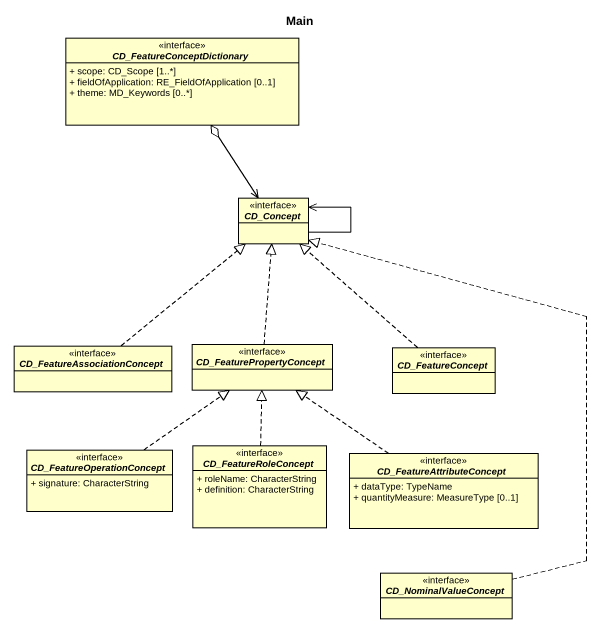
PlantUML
@startuml
title Main
hide circle
hide empty members
skinparam classAttributeIconSize 0
interface CD_FeatureConceptDictionary <<interface>> {
  + scope: CD_Scope [1..*]
  + fieldOfApplication: RE_FieldOfApplication [0..1]
  + theme: MD_Keywords [0..*]
}
interface CD_Concept <<interface>>
interface CD_FeatureAssociationConcept <<interface>>
interface CD_FeaturePropertyConcept <<interface>>
interface CD_FeatureConcept <<interface>>
interface CD_FeatureOperationConcept <<interface>> {
  + signature: CharacterString
}
interface CD_FeatureRoleConcept <<interface>> {
  + roleName: CharacterString
  + definition: CharacterString
}
interface CD_FeatureAttributeConcept <<interface>> {
  + dataType: TypeName
  + quantityMeasure: MeasureType [0..1]
}
interface CD_NominalValueConcept <<interface>>
CD_FeatureConceptDictionary o--> CD_Concept
CD_Concept --> CD_Concept
CD_FeatureAssociationConcept .up.|> CD_Concept
CD_FeaturePropertyConcept .up.|> CD_Concept
CD_FeatureConcept .up.|> CD_Concept
CD_FeatureOperationConcept .up.|> CD_FeaturePropertyConcept
CD_FeatureRoleConcept .up.|> CD_FeaturePropertyConcept
CD_FeatureAttributeConcept .up.|> CD_FeaturePropertyConcept
CD_NominalValueConcept .up.|> CD_Concept
@enduml
